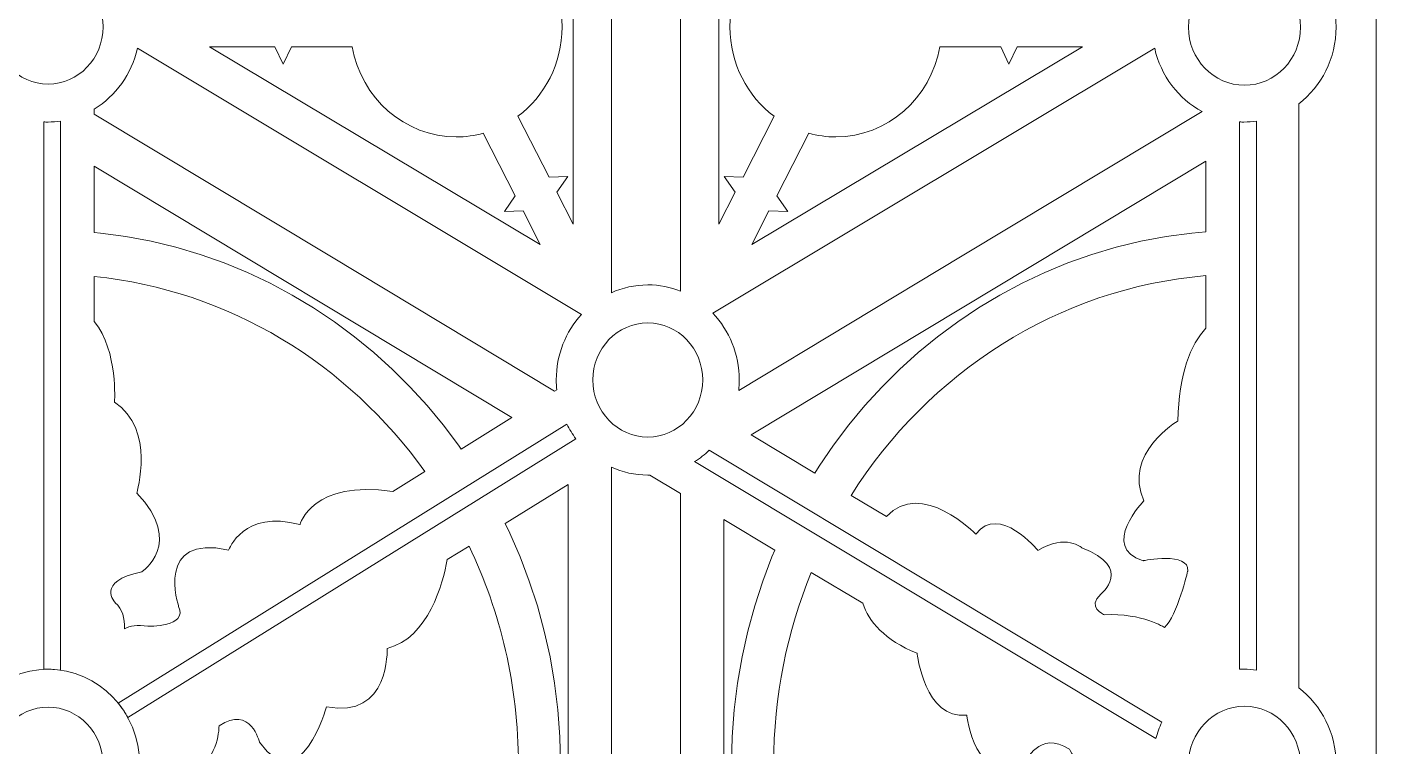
# Model space of a CAD drawing. Header units: centimetres. Extents: x 10.1 to 16.7, y -9.5 to 9.5.
# Drawn here: x 13.382 to 16.738, y -0.833 to 0.955 of the extents above; entities that cross this region are included whole.
import ezdxf

# ---------------------------------------------------------------- set-up
doc = ezdxf.new("R2010")
doc.units = ezdxf.units.CM
doc.header["$MEASUREMENT"] = 0
doc.layers.add('layer 1', color=7, linetype='Continuous')

msp = doc.modelspace()

# ---------------------------------------------------------------- linework, layer by layer
at = {"layer": 'layer 1', "color": 250, "lineweight": 9}
for points, knots in [([(10.14539, 9.49999), (10.14539, 9.49999), (16.7385, 9.49999), (16.7385, 9.49999), (16.7385, 9.49999), (16.7385, 9.49999), (16.7385, -9.50001), (16.7385, -9.50001), (16.7385, -9.50001), (16.7385, -9.50001), (10.14539, -9.50001), (10.14539, -9.50001), (10.14539, -9.50001), (10.14539, -9.50001), (10.14539, 9.49999), (10.14539, 9.49999)], [0, 0, 0, 0, 0.2, 0.2, 0.2, 0.2, 0.4, 0.4, 0.4, 0.4, 0.6, 0.6, 0.6, 0.6, 1, 1, 1, 1]), ([(14.74095, 1.46424), (14.74095, 1.46424), (14.74095, 0.46451), (14.74095, 0.46451), (14.74095, 0.46451), (14.74095, 0.46451), (14.70019, 0.54409), (14.70019, 0.54409), (14.70019, 0.54409), (14.70019, 0.54409), (14.72746, 0.58332), (14.72746, 0.58332), (14.72746, 0.58332), (14.72746, 0.58332), (14.68087, 0.58174), (14.68087, 0.58174), (14.68087, 0.58174), (14.68087, 0.58174), (14.60331, 0.73312), (14.60331, 0.73312)], [0, 0, 0, 0, 0.1666667, 0.1666667, 0.1666667, 0.1666667, 0.3333333, 0.3333333, 0.3333333, 0.3333333, 0.5, 0.5, 0.5, 0.5, 0.6666667, 0.6666667, 0.6666667, 0.6666667, 1, 1, 1, 1]), ([(15.10335, 1.46424), (15.10335, 1.46424), (15.10335, 0.46451), (15.10335, 0.46451), (15.10335, 0.46451), (15.10335, 0.46451), (15.14414, 0.54409), (15.14414, 0.54409), (15.14414, 0.54409), (15.14414, 0.54409), (15.11684, 0.58332), (15.11684, 0.58332), (15.11684, 0.58332), (15.11684, 0.58332), (15.16344, 0.58174), (15.16344, 0.58174), (15.16344, 0.58174), (15.16344, 0.58174), (15.24102, 0.73312), (15.24102, 0.73312)], [0, 0, 0, 0, 0.1666667, 0.1666667, 0.1666667, 0.1666667, 0.3333333, 0.3333333, 0.3333333, 0.3333333, 0.5, 0.5, 0.5, 0.5, 0.6666667, 0.6666667, 0.6666667, 0.6666667, 1, 1, 1, 1]), ([(14.60331, 0.73312), (14.66987, 0.7828), (14.71338, 0.86389), (14.71338, 0.95522), (14.71338, 0.95522), (14.71338, 1.04963), (14.66689, 1.13312), (14.59643, 1.18228)], [0, 0, 0, 0, 0.3333333, 0.3333333, 0.3333333, 0.3333333, 1, 1, 1, 1]), ([(15.24102, 0.73312), (15.17443, 0.7828), (15.13093, 0.86389), (15.13093, 0.95522), (15.13093, 0.95522), (15.13093, 1.04963), (15.17744, 1.13312), (15.24788, 1.18228)], [0, 0, 0, 0, 0.3333333, 0.3333333, 0.3333333, 0.3333333, 1, 1, 1, 1]), ([(16.54611, 1.14564), (16.60252, 1.10247), (16.63924, 1.03304), (16.63924, 0.95498), (16.63924, 0.95498), (16.63924, 0.87692), (16.60252, 0.80749), (16.54611, 0.76431)], [0, 0, 0, 0, 0.3333333, 0.3333333, 0.3333333, 0.3333333, 1, 1, 1, 1]), ([(13.57128, 0.95529), (13.57128, 0.87707), (13.50982, 0.81325), (13.43449, 0.81325), (13.43449, 0.81325), (13.35913, 0.81325), (13.29769, 0.87707), (13.29769, 0.95529), (13.29769, 0.95529), (13.29769, 1.03353), (13.35913, 1.09735), (13.43449, 1.09735), (13.43449, 1.09735), (13.50982, 1.09735), (13.57128, 1.03353), (13.57128, 0.95529)], [0, 0, 0, 0, 0.2, 0.2, 0.2, 0.2, 0.4, 0.4, 0.4, 0.4, 0.6, 0.6, 0.6, 0.6, 1, 1, 1, 1]), ([(16.55063, 0.95498), (16.55063, 0.87525), (16.48802, 0.81023), (16.41122, 0.81023), (16.41122, 0.81023), (16.33443, 0.81023), (16.27181, 0.87525), (16.27181, 0.95498), (16.27181, 0.95498), (16.27181, 1.0347), (16.33443, 1.09973), (16.41122, 1.09973), (16.41122, 1.09973), (16.48802, 1.09973), (16.55063, 1.0347), (16.55063, 0.95498)], [0, 0, 0, 0, 0.2, 0.2, 0.2, 0.2, 0.4, 0.4, 0.4, 0.4, 0.6, 0.6, 0.6, 0.6, 1, 1, 1, 1]), ([(14.65882, 0.41458), (14.65882, 0.41458), (13.83616, 0.90585), (13.83616, 0.90585), (13.83616, 0.90585), (13.83616, 0.90585), (13.99866, 0.90585), (13.99866, 0.90585), (13.99866, 0.90585), (13.99866, 0.90585), (14.01916, 0.8624), (14.01916, 0.8624), (14.01916, 0.8624), (14.01916, 0.8624), (14.03968, 0.90585), (14.03968, 0.90585), (14.03968, 0.90585), (14.03968, 0.90585), (14.19113, 0.90585), (14.19113, 0.90585)], [0, 0, 0, 0, 0.1666667, 0.1666667, 0.1666667, 0.1666667, 0.3333333, 0.3333333, 0.3333333, 0.3333333, 0.5, 0.5, 0.5, 0.5, 0.6666667, 0.6666667, 0.6666667, 0.6666667, 1, 1, 1, 1]), ([(14.19113, 0.90585), (14.21362, 0.77871), (14.32132, 0.68184), (14.4501, 0.68184), (14.4501, 0.68184), (14.47327, 0.68184), (14.49576, 0.68499), (14.51719, 0.69088)], [0, 0, 0, 0, 0.3333333, 0.3333333, 0.3333333, 0.3333333, 1, 1, 1, 1]), ([(15.18548, 0.41458), (15.18548, 0.41458), (16.00818, 0.90585), (16.00818, 0.90585), (16.00818, 0.90585), (16.00818, 0.90585), (15.84567, 0.90585), (15.84567, 0.90585), (15.84567, 0.90585), (15.84567, 0.90585), (15.82515, 0.8624), (15.82515, 0.8624), (15.82515, 0.8624), (15.82515, 0.8624), (15.80462, 0.90585), (15.80462, 0.90585), (15.80462, 0.90585), (15.80462, 0.90585), (15.65318, 0.90585), (15.65318, 0.90585)], [0, 0, 0, 0, 0.1666667, 0.1666667, 0.1666667, 0.1666667, 0.3333333, 0.3333333, 0.3333333, 0.3333333, 0.5, 0.5, 0.5, 0.5, 0.6666667, 0.6666667, 0.6666667, 0.6666667, 1, 1, 1, 1]), ([(15.65318, 0.90585), (15.63068, 0.77871), (15.52299, 0.68184), (15.39421, 0.68184), (15.39421, 0.68184), (15.37104, 0.68184), (15.34854, 0.68499), (15.32712, 0.69088)], [0, 0, 0, 0, 0.3333333, 0.3333333, 0.3333333, 0.3333333, 1, 1, 1, 1]), ([(13.54924, 0.75116), (13.54924, 0.75116), (13.54924, 0.73833), (13.54924, 0.73833), (13.54924, 0.73833), (13.54924, 0.73833), (14.13529, 0.38588), (14.13529, 0.38588), (14.13529, 0.38588), (14.13529, 0.38588), (14.69417, 0.04975), (14.69417, 0.04975), (14.69417, 0.04975), (14.69417, 0.04975), (14.69993, 0.05288), (14.69993, 0.05288)], [0, 0, 0, 0, 0.2, 0.2, 0.2, 0.2, 0.4, 0.4, 0.4, 0.4, 0.6, 0.6, 0.6, 0.6, 1, 1, 1, 1]), ([(15.15287, 0.05138), (15.15287, 0.05138), (15.70902, 0.38588), (15.70902, 0.38588), (15.70902, 0.38588), (15.70902, 0.38588), (16.30597, 0.74491), (16.30597, 0.74491)], [0, 0, 0, 0, 0.3333333, 0.3333333, 0.3333333, 0.3333333, 1, 1, 1, 1]), ([(13.46556, 0.72101), (13.45538, 0.71956), (13.44503, 0.71879), (13.43449, 0.71879), (13.43449, 0.71879), (13.43086, 0.71879), (13.42726, 0.7189), (13.42372, 0.71907)], [0, 0, 0, 0, 0.3333333, 0.3333333, 0.3333333, 0.3333333, 1, 1, 1, 1]), ([(16.44089, 0.72101), (16.43074, 0.71956), (16.42036, 0.71879), (16.40984, 0.71879), (16.40984, 0.71879), (16.40622, 0.71879), (16.40262, 0.7189), (16.39905, 0.71907)], [0, 0, 0, 0, 0.3333333, 0.3333333, 0.3333333, 0.3333333, 1, 1, 1, 1]), ([(14.51719, 0.69088), (14.51719, 0.69088), (14.59694, 0.53536), (14.59694, 0.53536), (14.59694, 0.53536), (14.59694, 0.53536), (14.56963, 0.49611), (14.56963, 0.49611), (14.56963, 0.49611), (14.56963, 0.49611), (14.61622, 0.49769), (14.61622, 0.49769), (14.61622, 0.49769), (14.61622, 0.49769), (14.65882, 0.41458), (14.65882, 0.41458)], [0, 0, 0, 0, 0.2, 0.2, 0.2, 0.2, 0.4, 0.4, 0.4, 0.4, 0.6, 0.6, 0.6, 0.6, 1, 1, 1, 1]), ([(15.32712, 0.69088), (15.32712, 0.69088), (15.24737, 0.53536), (15.24737, 0.53536), (15.24737, 0.53536), (15.24737, 0.53536), (15.27468, 0.49611), (15.27468, 0.49611), (15.27468, 0.49611), (15.27468, 0.49611), (15.22808, 0.49769), (15.22808, 0.49769), (15.22808, 0.49769), (15.22808, 0.49769), (15.18548, 0.41458), (15.18548, 0.41458)], [0, 0, 0, 0, 0.2, 0.2, 0.2, 0.2, 0.4, 0.4, 0.4, 0.4, 0.6, 0.6, 0.6, 0.6, 1, 1, 1, 1]), ([(13.54924, 0.44373), (13.54924, 0.44373), (13.56448, 0.44252), (13.56448, 0.44252), (13.56448, 0.44252), (13.56448, 0.44252), (13.6282, 0.43404), (13.6282, 0.43404), (13.6282, 0.43404), (13.6282, 0.43404), (13.69093, 0.42232), (13.69093, 0.42232), (13.69093, 0.42232), (13.69093, 0.42232), (13.75259, 0.40743), (13.75259, 0.40743), (13.75259, 0.40743), (13.75259, 0.40743), (13.81308, 0.38946), (13.81308, 0.38946), (13.81308, 0.38946), (13.81308, 0.38946), (13.87232, 0.36852), (13.87232, 0.36852), (13.87232, 0.36852), (13.87232, 0.36852), (13.93019, 0.34464), (13.93019, 0.34464), (13.93019, 0.34464), (13.93019, 0.34464), (13.98665, 0.31797), (13.98665, 0.31797), (13.98665, 0.31797), (13.98665, 0.31797), (14.04165, 0.28857), (14.04165, 0.28857), (14.04165, 0.28857), (14.04165, 0.28857), (14.09502, 0.25652), (14.09502, 0.25652), (14.09502, 0.25652), (14.09502, 0.25652), (14.14673, 0.22191), (14.14673, 0.22191), (14.14673, 0.22191), (14.14673, 0.22191), (14.1967, 0.18484), (14.1967, 0.18484), (14.1967, 0.18484), (14.1967, 0.18484), (14.24483, 0.14538), (14.24483, 0.14538), (14.24483, 0.14538), (14.24483, 0.14538), (14.29112, 0.10361), (14.29112, 0.10361), (14.29112, 0.10361), (14.29112, 0.10361), (14.33537, 0.05962), (14.33537, 0.05962), (14.33537, 0.05962), (14.33537, 0.05962), (14.37758, 0.01349), (14.37758, 0.01349), (14.37758, 0.01349), (14.37758, 0.01349), (14.41765, -0.03469), (14.41765, -0.03469), (14.41765, -0.03469), (14.41765, -0.03469), (14.45553, -0.08485), (14.45553, -0.08485), (14.45553, -0.08485), (14.45553, -0.08485), (14.46219, -0.0946), (14.46219, -0.0946), (14.46219, -0.0946), (14.46219, -0.0946), (14.58844, -0.01603), (14.58844, -0.01603), (14.58844, -0.01603), (14.58844, -0.01603), (13.54924, 0.60895), (13.54924, 0.60895), (13.54924, 0.60895), (13.54924, 0.60895), (13.54924, 0.44373), (13.54924, 0.44373)], [0, 0, 0, 0, 0.0434783, 0.0434783, 0.0434783, 0.0434783, 0.0869565, 0.0869565, 0.0869565, 0.0869565, 0.1304348, 0.1304348, 0.1304348, 0.1304348, 0.173913, 0.173913, 0.173913, 0.173913, 0.2173913, 0.2173913, 0.2173913, 0.2173913, 0.2608696, 0.2608696, 0.2608696, 0.2608696, 0.3043478, 0.3043478, 0.3043478, 0.3043478, 0.3478261, 0.3478261, 0.3478261, 0.3478261, 0.3913043, 0.3913043, 0.3913043, 0.3913043, 0.4347826, 0.4347826, 0.4347826, 0.4347826, 0.4782609, 0.4782609, 0.4782609, 0.4782609, 0.5217391, 0.5217391, 0.5217391, 0.5217391, 0.5652174, 0.5652174, 0.5652174, 0.5652174, 0.6086957, 0.6086957, 0.6086957, 0.6086957, 0.6521739, 0.6521739, 0.6521739, 0.6521739, 0.6956522, 0.6956522, 0.6956522, 0.6956522, 0.7391304, 0.7391304, 0.7391304, 0.7391304, 0.7826087, 0.7826087, 0.7826087, 0.7826087, 0.826087, 0.826087, 0.826087, 0.826087, 0.8695652, 0.8695652, 0.8695652, 0.8695652, 0.9130435, 0.9130435, 0.9130435, 0.9130435, 1, 1, 1, 1]), ([(15.34216, -0.15484), (15.34216, -0.15484), (15.35321, -0.13691), (15.35321, -0.13691), (15.35321, -0.13691), (15.35321, -0.13691), (15.38878, -0.08485), (15.38878, -0.08485), (15.38878, -0.08485), (15.38878, -0.08485), (15.42666, -0.03469), (15.42666, -0.03469), (15.42666, -0.03469), (15.42666, -0.03469), (15.46673, 0.01349), (15.46673, 0.01349), (15.46673, 0.01349), (15.46673, 0.01349), (15.50893, 0.05962), (15.50893, 0.05962), (15.50893, 0.05962), (15.50893, 0.05962), (15.55319, 0.10361), (15.55319, 0.10361), (15.55319, 0.10361), (15.55319, 0.10361), (15.59947, 0.14538), (15.59947, 0.14538), (15.59947, 0.14538), (15.59947, 0.14538), (15.64761, 0.18484), (15.64761, 0.18484), (15.64761, 0.18484), (15.64761, 0.18484), (15.69758, 0.22191), (15.69758, 0.22191), (15.69758, 0.22191), (15.69758, 0.22191), (15.74928, 0.25652), (15.74928, 0.25652), (15.74928, 0.25652), (15.74928, 0.25652), (15.80265, 0.28857), (15.80265, 0.28857), (15.80265, 0.28857), (15.80265, 0.28857), (15.85766, 0.31797), (15.85766, 0.31797), (15.85766, 0.31797), (15.85766, 0.31797), (15.91412, 0.34464), (15.91412, 0.34464), (15.91412, 0.34464), (15.91412, 0.34464), (15.97199, 0.36852), (15.97199, 0.36852), (15.97199, 0.36852), (15.97199, 0.36852), (16.03123, 0.38946), (16.03123, 0.38946), (16.03123, 0.38946), (16.03123, 0.38946), (16.09171, 0.40743), (16.09171, 0.40743), (16.09171, 0.40743), (16.09171, 0.40743), (16.15338, 0.42232), (16.15338, 0.42232), (16.15338, 0.42232), (16.15338, 0.42232), (16.21611, 0.43404), (16.21611, 0.43404), (16.21611, 0.43404), (16.21611, 0.43404), (16.27982, 0.44252), (16.27982, 0.44252), (16.27982, 0.44252), (16.27982, 0.44252), (16.31534, 0.44535), (16.31534, 0.44535), (16.31534, 0.44535), (16.31534, 0.44535), (16.31534, 0.62116), (16.31534, 0.62116), (16.31534, 0.62116), (16.31534, 0.62116), (15.18348, -0.05957), (15.18348, -0.05957), (15.18348, -0.05957), (15.18348, -0.05957), (15.34216, -0.15484), (15.34216, -0.15484)], [0, 0, 0, 0, 0.0416667, 0.0416667, 0.0416667, 0.0416667, 0.0833333, 0.0833333, 0.0833333, 0.0833333, 0.125, 0.125, 0.125, 0.125, 0.1666667, 0.1666667, 0.1666667, 0.1666667, 0.2083333, 0.2083333, 0.2083333, 0.2083333, 0.25, 0.25, 0.25, 0.25, 0.2916667, 0.2916667, 0.2916667, 0.2916667, 0.3333333, 0.3333333, 0.3333333, 0.3333333, 0.375, 0.375, 0.375, 0.375, 0.4166667, 0.4166667, 0.4166667, 0.4166667, 0.4583333, 0.4583333, 0.4583333, 0.4583333, 0.5, 0.5, 0.5, 0.5, 0.5416667, 0.5416667, 0.5416667, 0.5416667, 0.5833333, 0.5833333, 0.5833333, 0.5833333, 0.625, 0.625, 0.625, 0.625, 0.6666667, 0.6666667, 0.6666667, 0.6666667, 0.7083333, 0.7083333, 0.7083333, 0.7083333, 0.75, 0.75, 0.75, 0.75, 0.7916667, 0.7916667, 0.7916667, 0.7916667, 0.8333333, 0.8333333, 0.8333333, 0.8333333, 0.875, 0.875, 0.875, 0.875, 0.9166667, 0.9166667, 0.9166667, 0.9166667, 1, 1, 1, 1]), ([(14.83605, 0.29429), (14.86381, 0.30682), (14.89437, 0.3138), (14.92648, 0.3138), (14.92648, 0.3138), (14.95528, 0.3138), (14.98283, 0.30819), (15.00825, 0.29799)], [0, 0, 0, 0, 0.3333333, 0.3333333, 0.3333333, 0.3333333, 1, 1, 1, 1]), ([(14.69993, 0.05288), (14.69912, 0.06091), (14.69873, 0.06905), (14.69873, 0.07729), (14.69873, 0.07729), (14.69873, 0.1401), (14.72251, 0.19731), (14.7612, 0.23973)], [0, 0, 0, 0, 0.3333333, 0.3333333, 0.3333333, 0.3333333, 1, 1, 1, 1]), ([(14.29213, -0.20041), (14.09244, -0.16933), (14.06091, -0.2825), (14.06091, -0.2825), (14.06091, -0.2825), (13.92066, -0.24402), (13.88357, -0.34572), (13.88357, -0.34572), (13.88357, -0.34572), (13.69827, -0.30449), (13.75914, -0.48589), (13.75914, -0.48589), (13.75914, -0.48589), (13.78296, -0.53812), (13.68235, -0.53538), (13.68235, -0.53538), (13.68235, -0.53538), (13.65671, -0.53121), (13.63792, -0.53458), (13.62409, -0.54134), (13.62409, -0.54134), (13.62555, -0.51572), (13.61954, -0.49295), (13.6016, -0.47677), (13.6016, -0.47677), (13.6016, -0.47677), (13.55011, -0.42349), (13.66754, -0.40002), (13.66754, -0.40002), (13.66754, -0.40002), (13.77455, -0.32967), (13.65514, -0.20388), (13.65514, -0.20388), (13.65514, -0.20388), (13.70248, -0.04398), (13.59951, 0.02211), (13.59951, 0.02211), (13.59951, 0.02211), (13.60958, 0.14708), (13.54924, 0.22303)], [0, 0, 0, 0, 0.0909091, 0.0909091, 0.0909091, 0.0909091, 0.1818182, 0.1818182, 0.1818182, 0.1818182, 0.2727273, 0.2727273, 0.2727273, 0.2727273, 0.3636364, 0.3636364, 0.3636364, 0.3636364, 0.4545455, 0.4545455, 0.4545455, 0.4545455, 0.5454545, 0.5454545, 0.5454545, 0.5454545, 0.6363636, 0.6363636, 0.6363636, 0.6363636, 0.7272727, 0.7272727, 0.7272727, 0.7272727, 0.8181818, 0.8181818, 0.8181818, 0.8181818, 1, 1, 1, 1]), ([(15.06328, 0.07729), (15.06328, -0.00094), (15.00184, -0.06475), (14.92648, -0.06475), (14.92648, -0.06475), (14.85112, -0.06475), (14.78969, -0.00094), (14.78969, 0.07729), (14.78969, 0.07729), (14.78969, 0.15553), (14.85112, 0.21934), (14.92648, 0.21934), (14.92648, 0.21934), (15.00184, 0.21934), (15.06328, 0.15553), (15.06328, 0.07729)], [0, 0, 0, 0, 0.2, 0.2, 0.2, 0.2, 0.4, 0.4, 0.4, 0.4, 0.6, 0.6, 0.6, 0.6, 1, 1, 1, 1]), ([(16.31534, 0.20623), (16.27754, 0.16471), (16.2476, 0.09417), (16.24541, -0.0248), (16.24541, -0.0248), (16.24541, -0.0248), (16.10746, -0.10582), (16.161, -0.22307), (16.161, -0.22307), (16.161, -0.22307), (16.04979, -0.3382), (16.15892, -0.3723), (16.15892, -0.3723), (16.15892, -0.3723), (16.27423, -0.34887), (16.27013, -0.3979), (16.27013, -0.3979), (16.27013, -0.3979), (16.24335, -0.50874), (16.21249, -0.5386), (16.21249, -0.5386), (16.21249, -0.5386), (16.15894, -0.50237), (16.06216, -0.50662), (16.06216, -0.50662), (16.06216, -0.50662), (16.01686, -0.48744), (16.05393, -0.45546), (16.05393, -0.45546), (16.05393, -0.45546), (16.13628, -0.38936), (16.00657, -0.34033), (16.00657, -0.34033), (16.00657, -0.34033), (15.96743, -0.30408), (15.89741, -0.34673), (15.89741, -0.34673), (15.89741, -0.34673), (15.80066, -0.22945), (15.74299, -0.30622), (15.74299, -0.30622), (15.74299, -0.30622), (15.60737, -0.1678), (15.52012, -0.26241)], [0, 0, 0, 0, 0.0833333, 0.0833333, 0.0833333, 0.0833333, 0.1666667, 0.1666667, 0.1666667, 0.1666667, 0.25, 0.25, 0.25, 0.25, 0.3333333, 0.3333333, 0.3333333, 0.3333333, 0.4166667, 0.4166667, 0.4166667, 0.4166667, 0.5, 0.5, 0.5, 0.5, 0.5833333, 0.5833333, 0.5833333, 0.5833333, 0.6666667, 0.6666667, 0.6666667, 0.6666667, 0.75, 0.75, 0.75, 0.75, 0.8333333, 0.8333333, 0.8333333, 0.8333333, 1, 1, 1, 1]), ([(14.93127, -0.15914), (14.92969, -0.15917), (14.92808, -0.15921), (14.92648, -0.15921), (14.92648, -0.15921), (14.89437, -0.15921), (14.86381, -0.15224), (14.83605, -0.1397)], [0, 0, 0, 0, 0.3333333, 0.3333333, 0.3333333, 0.3333333, 1, 1, 1, 1]), ([(14.83605, -0.1397), (14.83605, -0.1397), (14.83605, -0.87857), (14.83605, -0.87857), (14.83605, -0.87857), (14.83605, -0.87857), (14.83605, -1.61809), (14.83605, -1.61809)], [0, 0, 0, 0, 0.3333333, 0.3333333, 0.3333333, 0.3333333, 1, 1, 1, 1]), ([(14.99391, -1.6092), (14.99391, -1.6092), (15.00825, -1.60034), (15.00825, -1.60034), (15.00825, -1.60034), (15.00825, -1.60034), (15.00825, -0.87857), (15.00825, -0.87857), (15.00825, -0.87857), (15.00825, -0.87857), (15.00825, -0.20537), (15.00825, -0.20537), (15.00825, -0.20537), (15.00825, -0.20537), (14.93127, -0.15914), (14.93127, -0.15914)], [0, 0, 0, 0, 0.2, 0.2, 0.2, 0.2, 0.4, 0.4, 0.4, 0.4, 0.6, 0.6, 0.6, 0.6, 1, 1, 1, 1]), ([(14.70929, -0.87857), (14.70929, -0.87857), (14.70761, -0.94667), (14.70761, -0.94667), (14.70761, -0.94667), (14.70761, -0.94667), (14.70268, -1.01393), (14.70268, -1.01393), (14.70268, -1.01393), (14.70268, -1.01393), (14.69456, -1.08026), (14.69456, -1.08026), (14.69456, -1.08026), (14.69456, -1.08026), (14.68332, -1.14558), (14.68332, -1.14558), (14.68332, -1.14558), (14.68332, -1.14558), (14.66903, -1.20978), (14.66903, -1.20978), (14.66903, -1.20978), (14.66903, -1.20978), (14.65182, -1.27275), (14.65182, -1.27275), (14.65182, -1.27275), (14.65182, -1.27275), (14.63172, -1.33443), (14.63172, -1.33443), (14.63172, -1.33443), (14.63172, -1.33443), (14.60883, -1.39471), (14.60883, -1.39471), (14.60883, -1.39471), (14.60883, -1.39471), (14.58324, -1.45352), (14.58324, -1.45352), (14.58324, -1.45352), (14.58324, -1.45352), (14.57146, -1.47741), (14.57146, -1.47741), (14.57146, -1.47741), (14.57146, -1.47741), (14.72825, -1.57138), (14.72825, -1.57138), (14.72825, -1.57138), (14.72825, -1.57138), (14.72825, -0.18235), (14.72825, -0.18235), (14.72825, -0.18235), (14.72825, -0.18235), (14.57155, -0.27987), (14.57155, -0.27987), (14.57155, -0.27987), (14.57155, -0.27987), (14.58324, -0.30363), (14.58324, -0.30363), (14.58324, -0.30363), (14.58324, -0.30363), (14.60883, -0.36244), (14.60883, -0.36244), (14.60883, -0.36244), (14.60883, -0.36244), (14.63172, -0.42273), (14.63172, -0.42273), (14.63172, -0.42273), (14.63172, -0.42273), (14.65182, -0.4844), (14.65182, -0.4844), (14.65182, -0.4844), (14.65182, -0.4844), (14.66903, -0.54738), (14.66903, -0.54738), (14.66903, -0.54738), (14.66903, -0.54738), (14.68332, -0.61157), (14.68332, -0.61157), (14.68332, -0.61157), (14.68332, -0.61157), (14.69456, -0.67687), (14.69456, -0.67687), (14.69456, -0.67687), (14.69456, -0.67687), (14.70268, -0.74322), (14.70268, -0.74322), (14.70268, -0.74322), (14.70268, -0.74322), (14.70761, -0.81049), (14.70761, -0.81049), (14.70761, -0.81049), (14.70761, -0.81049), (14.70929, -0.87857), (14.70929, -0.87857)], [0, 0, 0, 0, 0.0416667, 0.0416667, 0.0416667, 0.0416667, 0.0833333, 0.0833333, 0.0833333, 0.0833333, 0.125, 0.125, 0.125, 0.125, 0.1666667, 0.1666667, 0.1666667, 0.1666667, 0.2083333, 0.2083333, 0.2083333, 0.2083333, 0.25, 0.25, 0.25, 0.25, 0.2916667, 0.2916667, 0.2916667, 0.2916667, 0.3333333, 0.3333333, 0.3333333, 0.3333333, 0.375, 0.375, 0.375, 0.375, 0.4166667, 0.4166667, 0.4166667, 0.4166667, 0.4583333, 0.4583333, 0.4583333, 0.4583333, 0.5, 0.5, 0.5, 0.5, 0.5416667, 0.5416667, 0.5416667, 0.5416667, 0.5833333, 0.5833333, 0.5833333, 0.5833333, 0.625, 0.625, 0.625, 0.625, 0.6666667, 0.6666667, 0.6666667, 0.6666667, 0.7083333, 0.7083333, 0.7083333, 0.7083333, 0.75, 0.75, 0.75, 0.75, 0.7916667, 0.7916667, 0.7916667, 0.7916667, 0.8333333, 0.8333333, 0.8333333, 0.8333333, 0.875, 0.875, 0.875, 0.875, 0.9166667, 0.9166667, 0.9166667, 0.9166667, 1, 1, 1, 1]), ([(15.25791, -1.44628), (15.25791, -1.44628), (15.23548, -1.39471), (15.23548, -1.39471), (15.23548, -1.39471), (15.23548, -1.39471), (15.21259, -1.33443), (15.21259, -1.33443), (15.21259, -1.33443), (15.21259, -1.33443), (15.19249, -1.27275), (15.19249, -1.27275), (15.19249, -1.27275), (15.19249, -1.27275), (15.17527, -1.20978), (15.17527, -1.20978), (15.17527, -1.20978), (15.17527, -1.20978), (15.16099, -1.14558), (15.16099, -1.14558), (15.16099, -1.14558), (15.16099, -1.14558), (15.14974, -1.08026), (15.14974, -1.08026), (15.14974, -1.08026), (15.14974, -1.08026), (15.14162, -1.01393), (15.14162, -1.01393), (15.14162, -1.01393), (15.14162, -1.01393), (15.1367, -0.94666), (15.1367, -0.94666), (15.1367, -0.94666), (15.1367, -0.94666), (15.13501, -0.87857), (15.13501, -0.87857), (15.13501, -0.87857), (15.13501, -0.87857), (15.1367, -0.81049), (15.1367, -0.81049), (15.1367, -0.81049), (15.1367, -0.81049), (15.14162, -0.74322), (15.14162, -0.74322), (15.14162, -0.74322), (15.14162, -0.74322), (15.14974, -0.67687), (15.14974, -0.67687), (15.14974, -0.67687), (15.14974, -0.67687), (15.16099, -0.61157), (15.16099, -0.61157), (15.16099, -0.61157), (15.16099, -0.61157), (15.17527, -0.54738), (15.17527, -0.54738), (15.17527, -0.54738), (15.17527, -0.54738), (15.19249, -0.4844), (15.19249, -0.4844), (15.19249, -0.4844), (15.19249, -0.4844), (15.21259, -0.42273), (15.21259, -0.42273), (15.21259, -0.42273), (15.21259, -0.42273), (15.23548, -0.36244), (15.23548, -0.36244), (15.23548, -0.36244), (15.23548, -0.36244), (15.24259, -0.34607), (15.24259, -0.34607), (15.24259, -0.34607), (15.24259, -0.34607), (15.11606, -0.2701), (15.11606, -0.2701), (15.11606, -0.2701), (15.11606, -0.2701), (15.11606, -1.53381), (15.11606, -1.53381), (15.11606, -1.53381), (15.11606, -1.53381), (15.25791, -1.44628), (15.25791, -1.44628)], [0, 0, 0, 0, 0.0454545, 0.0454545, 0.0454545, 0.0454545, 0.0909091, 0.0909091, 0.0909091, 0.0909091, 0.1363636, 0.1363636, 0.1363636, 0.1363636, 0.1818182, 0.1818182, 0.1818182, 0.1818182, 0.2272727, 0.2272727, 0.2272727, 0.2272727, 0.2727273, 0.2727273, 0.2727273, 0.2727273, 0.3181818, 0.3181818, 0.3181818, 0.3181818, 0.3636364, 0.3636364, 0.3636364, 0.3636364, 0.4090909, 0.4090909, 0.4090909, 0.4090909, 0.4545455, 0.4545455, 0.4545455, 0.4545455, 0.5, 0.5, 0.5, 0.5, 0.5454545, 0.5454545, 0.5454545, 0.5454545, 0.5909091, 0.5909091, 0.5909091, 0.5909091, 0.6363636, 0.6363636, 0.6363636, 0.6363636, 0.6818182, 0.6818182, 0.6818182, 0.6818182, 0.7272727, 0.7272727, 0.7272727, 0.7272727, 0.7727273, 0.7727273, 0.7727273, 0.7727273, 0.8181818, 0.8181818, 0.8181818, 0.8181818, 0.8636364, 0.8636364, 0.8636364, 0.8636364, 0.9090909, 0.9090909, 0.9090909, 0.9090909, 1, 1, 1, 1]), ([(13.80112, -0.88577), (13.85972, -0.86614), (13.85972, -0.78276), (13.85972, -0.78276), (13.85972, -0.78276), (13.93913, -0.73053), (13.96034, -0.82399), (13.96034, -0.82399), (13.96034, -0.82399), (14.06358, -0.96691), (14.12711, -0.73602), (14.12711, -0.73602), (14.12711, -0.73602), (14.28595, -0.76626), (14.27799, -0.59036), (14.27799, -0.59036), (14.27799, -0.59036), (14.38146, -0.56456), (14.41698, -0.42787), (14.42755, -0.36947)], [0, 0, 0, 0, 0.1666667, 0.1666667, 0.1666667, 0.1666667, 0.3333333, 0.3333333, 0.3333333, 0.3333333, 0.5, 0.5, 0.5, 0.5, 0.6666667, 0.6666667, 0.6666667, 0.6666667, 1, 1, 1, 1]), ([(15.34973, -1.3938), (15.2792, -1.23714), (15.23966, -1.06253), (15.23966, -0.87857), (15.23966, -0.87857), (15.23966, -0.70937), (15.27307, -0.54804), (15.33333, -0.40133)], [0, 0, 0, 0, 0.3333333, 0.3333333, 0.3333333, 0.3333333, 1, 1, 1, 1]), ([(15.46146, -0.47815), (15.47632, -0.52403), (15.51512, -0.56898), (15.5968, -0.60256), (15.5968, -0.60256), (15.5968, -0.60256), (15.61533, -0.76885), (15.72036, -0.75606), (15.72036, -0.75606), (15.72036, -0.75606), (15.73888, -0.9394), (15.86654, -0.87331), (15.86654, -0.87331), (15.86654, -0.87331), (15.89949, -0.79231), (15.97569, -0.84134), (15.97569, -0.84134), (15.97569, -0.84134), (16.01276, -0.90743), (16.04155, -0.90743), (16.04155, -0.90743), (16.04155, -0.90743), (16.00449, -1.01404), (15.90774, -1.02256), (15.90774, -1.02256), (15.90774, -1.02256), (15.85215, -1.03962), (15.82329, -0.93302), (15.82329, -0.93302), (15.82329, -0.93302), (15.66887, -0.94155), (15.68534, -1.08652), (15.68534, -1.08652), (15.68534, -1.08652), (15.52473, -1.11638), (15.55355, -1.21871), (15.55355, -1.21871), (15.55355, -1.21871), (15.4122, -1.2601), (15.38965, -1.36895)], [0, 0, 0, 0, 0.0909091, 0.0909091, 0.0909091, 0.0909091, 0.1818182, 0.1818182, 0.1818182, 0.1818182, 0.2727273, 0.2727273, 0.2727273, 0.2727273, 0.3636364, 0.3636364, 0.3636364, 0.3636364, 0.4545455, 0.4545455, 0.4545455, 0.4545455, 0.5454545, 0.5454545, 0.5454545, 0.5454545, 0.6363636, 0.6363636, 0.6363636, 0.6363636, 0.7272727, 0.7272727, 0.7272727, 0.7272727, 0.8181818, 0.8181818, 0.8181818, 0.8181818, 1, 1, 1, 1]), ([(13.66225, -0.87857), (13.66225, -1.00884), (13.55992, -1.11507), (13.43449, -1.11507), (13.43449, -1.11507), (13.30905, -1.11507), (13.2067, -1.00884), (13.2067, -0.87857), (13.2067, -0.87857), (13.2067, -0.74831), (13.30905, -0.64208), (13.43449, -0.64208), (13.43449, -0.64208), (13.55992, -0.64208), (13.66225, -0.74831), (13.66225, -0.87857)], [0, 0, 0, 0, 0.2, 0.2, 0.2, 0.2, 0.4, 0.4, 0.4, 0.4, 0.6, 0.6, 0.6, 0.6, 1, 1, 1, 1]), ([(13.42372, -0.64235), (13.42726, -0.64218), (13.43086, -0.64208), (13.43449, -0.64208), (13.43449, -0.64208), (13.44503, -0.64208), (13.45538, -0.64284), (13.46556, -0.64428)], [0, 0, 0, 0, 0.3333333, 0.3333333, 0.3333333, 0.3333333, 1, 1, 1, 1]), ([(16.39905, -0.64235), (16.40262, -0.64218), (16.40622, -0.64208), (16.40984, -0.64208), (16.40984, -0.64208), (16.42036, -0.64208), (16.43074, -0.64284), (16.44089, -0.64428)], [0, 0, 0, 0, 0.3333333, 0.3333333, 0.3333333, 0.3333333, 1, 1, 1, 1]), ([(16.54611, -0.68836), (16.60252, -0.73153), (16.63924, -0.80097), (16.63924, -0.87903), (16.63924, -0.87903), (16.63924, -0.95709), (16.60252, -1.02653), (16.54611, -1.06969)], [0, 0, 0, 0, 0.3333333, 0.3333333, 0.3333333, 0.3333333, 1, 1, 1, 1]), ([(13.57128, -0.87857), (13.57128, -0.95681), (13.50982, -1.02063), (13.43449, -1.02063), (13.43449, -1.02063), (13.35913, -1.02063), (13.29769, -0.95681), (13.29769, -0.87857), (13.29769, -0.87857), (13.29769, -0.80035), (13.35913, -0.73653), (13.43449, -0.73653), (13.43449, -0.73653), (13.50982, -0.73653), (13.57128, -0.80035), (13.57128, -0.87857)], [0, 0, 0, 0, 0.2, 0.2, 0.2, 0.2, 0.4, 0.4, 0.4, 0.4, 0.6, 0.6, 0.6, 0.6, 1, 1, 1, 1]), ([(16.55063, -0.87903), (16.55063, -0.95876), (16.48802, -1.02379), (16.41122, -1.02379), (16.41122, -1.02379), (16.33443, -1.02379), (16.27181, -0.95876), (16.27181, -0.87903), (16.27181, -0.87903), (16.27181, -0.7993), (16.33443, -0.73428), (16.41122, -0.73428), (16.41122, -0.73428), (16.48802, -0.73428), (16.55063, -0.7993), (16.55063, -0.87903)], [0, 0, 0, 0, 0.2, 0.2, 0.2, 0.2, 0.4, 0.4, 0.4, 0.4, 0.6, 0.6, 0.6, 0.6, 1, 1, 1, 1])]:
    msp.add_open_spline(points, degree=3, knots=knots, dxfattribs=at)
for points in [[(14.83605, 1.62283), (14.83605, 1.62283), (14.83605, 0.29429), (14.83605, 0.29429)], [(15.00825, 0.29799), (15.00825, 0.29799), (15.00825, 1.61912), (15.00825, 1.61912)], [(13.65648, 0.90235), (13.6422, 0.83808), (13.60261, 0.78367), (13.54924, 0.75116)], [(14.7612, 0.23973), (14.7612, 0.23973), (13.65648, 0.90235), (13.65648, 0.90235)], [(16.18782, 0.90235), (16.18782, 0.90235), (15.08867, 0.24305), (15.08867, 0.24305)], [(16.30597, 0.74491), (16.24713, 0.7764), (16.20306, 0.83376), (16.18782, 0.90235)], [(16.54611, 0.76431), (16.54611, 0.76431), (16.54611, -0.68836), (16.54611, -0.68836)], [(13.42372, 0.71907), (13.42372, 0.71907), (13.42372, -0.64235), (13.42372, -0.64235)], [(13.46556, -0.64428), (13.46556, -0.64428), (13.46556, 0.72101), (13.46556, 0.72101)], [(16.39905, 0.71907), (16.39905, 0.71907), (16.39905, -0.64235), (16.39905, -0.64235)], [(16.44089, -0.64428), (16.44089, -0.64428), (16.44089, 0.72101), (16.44089, 0.72101)], [(15.43233, -0.20977), (15.62556, 0.09557), (15.94679, 0.30578), (16.31534, 0.33671)], [(16.31534, 0.33671), (16.31534, 0.33671), (16.31534, 0.20623), (16.31534, 0.20623)], [(13.54924, 0.33483), (13.88512, 0.3005), (14.1801, 0.11716), (14.37218, -0.15061)], [(13.54924, 0.22303), (13.54924, 0.22303), (13.54924, 0.33483), (13.54924, 0.33483)], [(15.08867, 0.24305), (15.12919, 0.20033), (15.15424, 0.14176), (15.15424, 0.07729)], [(15.15424, 0.07729), (15.15424, 0.06854), (15.15379, 0.05988), (15.15287, 0.05138)], [(14.72484, -0.03248), (14.72484, -0.03248), (13.60897, -0.72687), (13.60897, -0.72687)], [(14.7477, -0.06893), (14.73904, -0.05757), (14.7314, -0.04538), (14.72484, -0.03248)], [(13.63286, -0.76265), (13.63286, -0.76265), (14.7477, -0.06893), (14.7477, -0.06893)], [(15.07959, -0.09757), (15.06831, -0.10819), (15.05605, -0.11765), (15.04295, -0.12579)], [(16.20576, -0.77374), (16.20576, -0.77374), (15.07959, -0.09757), (15.07959, -0.09757)], [(15.04295, -0.12579), (15.04295, -0.12579), (16.19049, -0.81483), (16.19049, -0.81483)], [(14.37218, -0.15061), (14.37218, -0.15061), (14.29213, -0.20041), (14.29213, -0.20041)], [(15.52012, -0.26241), (15.52012, -0.26241), (15.43233, -0.20977), (15.43233, -0.20977)], [(14.42755, -0.36947), (14.42755, -0.36947), (14.48177, -0.33574), (14.48177, -0.33574)], [(14.48177, -0.33574), (14.56032, -0.49938), (14.60463, -0.68374), (14.60463, -0.87857)], [(15.33333, -0.40133), (15.33333, -0.40133), (15.46146, -0.47815), (15.46146, -0.47815)], [(13.60897, -0.72687), (13.61796, -0.73798), (13.62594, -0.74995), (13.63286, -0.76265)], [(16.19049, -0.81483), (16.19434, -0.80054), (16.19949, -0.78681), (16.20576, -0.77374)]]:
    msp.add_open_spline(points, degree=3, dxfattribs=at)

doc.saveas('drawing.dxf')
